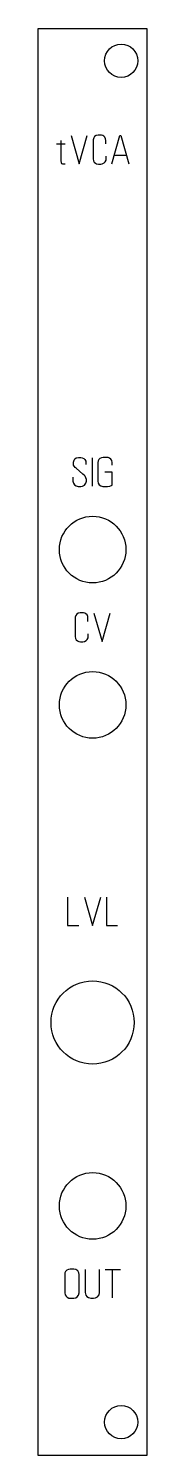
# Model space of a CAD drawing. Header units: millimetres. Extents: x 0 to 10, y 0 to 128.
import ezdxf

# ---------------------------------------------------------------- set-up
doc = ezdxf.new("R2010")
doc.units = ezdxf.units.MM
doc.layers.add('Contour', color=7, linetype='CONTINUOUS')
doc.layers.add('Engraving', color=7, linetype='CONTINUOUS')

msp = doc.modelspace()

# ---------------------------------------------------------------- linework, layer by layer
at = {"layer": 'Contour', "color": 7, "linetype": 'CONTINUOUS'}
for p, q in [((0, 0), (0, 128.4)), ((0, 128.4), (9.82, 128.4)), ((9.82, 128.4), (9.82, 0)), ((9.82, 0), (0, 0))]:
    msp.add_line(p, q, dxfattribs=at)
for centre, radius in [((7.5, 125.5), 1.5), ((4.92, 81.51), 3), ((4.92, 67.54), 3), ((4.92, 38.96), 3.75), ((4.92, 22.45), 3), ((7.5, 3), 1.5)]:
    msp.add_circle(centre, radius, dxfattribs=at)
at = {"layer": 'Engraving', "color": 7, "linetype": 'CONTINUOUS'}
for p, q in [((2.05498, 118.31783), (2.05498, 116.48135)), ((2.98335, 118.783), (3.70987, 116.22)), ((3.70987, 116.22), (4.43639, 118.783)), ((5.0219, 118.56101), (4.96135, 118.39956)), ((4.96135, 118.39956), (4.96135, 116.68417)), ((5.10262, 118.68209), (5.0219, 118.56101)), ((5.24389, 118.783), (5.10262, 118.68209)), ((5.42552, 118.80318), (5.24389, 118.783)), ((5.70806, 118.80318), (5.42552, 118.80318)), ((5.82914, 118.76282), (5.70806, 118.80318)), ((5.93005, 118.70228), (5.82914, 118.76282)), ((6.03095, 118.62155), (5.93005, 118.70228)), ((6.0915, 118.48028), (6.03095, 118.62155)), ((6.11168, 118.33902), (6.0915, 118.48028)), ((6.11168, 118.0363), (6.11168, 118.33902)), ((6.65635, 116.22), (7.38287, 118.783)), ((7.38287, 118.783), (7.4636, 118.783)), ((7.4636, 118.783), (8.19012, 116.22)), ((1.65135, 118.0353), (2.43842, 118.0353)), ((6.13186, 116.68417), (6.13186, 116.92634)), ((6.87835, 117.00706), (7.96813, 117.00706)), ((2.05498, 116.48135), (2.07516, 116.36027)), ((2.07516, 116.36027), (2.11552, 116.25936)), ((2.11552, 116.25936), (2.19624, 116.219)), ((2.19624, 116.219), (2.4586, 116.23918)), ((4.96135, 116.68417), (5.00172, 116.50254)), ((5.00172, 116.50254), (5.06226, 116.38145)), ((5.06226, 116.38145), (5.18335, 116.28054)), ((5.18335, 116.28054), (5.28425, 116.22)), ((5.28425, 116.22), (5.4457, 116.19982)), ((5.4457, 116.19982), (5.64751, 116.19982)), ((5.64751, 116.19982), (5.78878, 116.22)), ((5.78878, 116.22), (5.95023, 116.30072)), ((5.95023, 116.30072), (6.05113, 116.40163)), ((6.05113, 116.40163), (6.13186, 116.56308)), ((6.13186, 116.56308), (6.13186, 116.68417)), ((3.18472, 89.37838), (3.24526, 89.56001)), ((3.18472, 89.19675), (3.18472, 89.37838)), ((3.2049, 89.09584), (3.18472, 89.19675)), ((3.24526, 89.0353), (3.2049, 89.09584)), ((3.24526, 89.56001), (3.32598, 89.68109)), ((3.34617, 88.91421), (3.24526, 89.0353)), ((3.32598, 89.68109), (3.44707, 89.76182)), ((3.44707, 88.83349), (3.34617, 88.91421)), ((3.44707, 89.76182), (3.64888, 89.80218)), ((4.03232, 88.30878), (3.44707, 88.83349)), ((3.64888, 89.80218), (3.85069, 89.80218)), ((3.85069, 89.80218), (3.97178, 89.782)), ((3.97178, 89.782), (4.11305, 89.72146)), ((4.11305, 89.72146), (4.21395, 89.62055)), ((4.21395, 89.62055), (4.29468, 89.47928)), ((4.29468, 89.47928), (4.31486, 89.33802)), ((4.31486, 89.33802), (4.31486, 89.15639)), ((4.88035, 89.782), (4.88035, 87.219)), ((5.42454, 89.49946), (5.40435, 89.33802)), ((5.40435, 89.33802), (5.40435, 87.68317)), ((5.48508, 89.62055), (5.42454, 89.49946)), ((5.5658, 89.70128), (5.48508, 89.62055)), ((5.70707, 89.782), (5.5658, 89.70128)), ((5.86852, 89.80218), (5.70707, 89.782)), ((6.2116, 89.80218), (5.86852, 89.80218)), ((6.33269, 89.80218), (6.2116, 89.80218)), ((6.45377, 89.74164), (6.33269, 89.80218)), ((6.57486, 89.64073), (6.45377, 89.74164)), ((6.65558, 89.51965), (6.57486, 89.64073)), ((6.67576, 89.33802), (6.65558, 89.51965)), ((6.67576, 89.09584), (6.67576, 89.33802)), ((3.14435, 88.02624), (3.14435, 87.68317)), ((3.14435, 87.68317), (3.18472, 87.50154)), ((3.18472, 87.50154), (3.28562, 87.34009)), ((3.28562, 87.34009), (3.42689, 87.23918)), ((4.01214, 87.219), (4.19377, 87.31991)), ((4.15341, 88.20787), (4.03232, 88.30878)), ((4.23413, 88.12715), (4.15341, 88.20787)), ((4.19377, 87.31991), (4.31486, 87.48135)), ((4.31486, 87.9657), (4.23413, 88.12715)), ((4.35522, 87.82443), (4.31486, 87.9657)), ((4.31486, 87.48135), (4.35522, 87.68317)), ((4.35522, 87.68317), (4.35522, 87.82443)), ((5.40435, 87.68317), (5.42454, 87.50154)), ((5.42454, 87.50154), (5.52544, 87.34009)), ((5.52544, 87.34009), (5.66671, 87.23918)), ((6.69594, 88.49041), (6.02997, 88.49041)), ((6.69594, 87.29972), (6.69594, 88.49041)), ((3.42689, 87.23918), (3.6287, 87.19882)), ((3.6287, 87.19882), (3.87087, 87.19882)), ((3.87087, 87.19882), (4.01214, 87.219)), ((5.66671, 87.23918), (5.84834, 87.19882)), ((5.84834, 87.19882), (6.02997, 87.19882)), ((6.02997, 87.19882), (6.25196, 87.19882)), ((6.25196, 87.19882), (6.47395, 87.219)), ((6.47395, 87.219), (6.69594, 87.29972)), ((3.62889, 75.802), (3.48762, 75.70109)), ((3.81052, 75.82218), (3.62889, 75.802)), ((4.09306, 75.82218), (3.81052, 75.82218)), ((4.21414, 75.78182), (4.09306, 75.82218)), ((4.31505, 75.72128), (4.21414, 75.78182)), ((5.04235, 75.802), (5.76887, 73.239)), ((5.76887, 73.239), (6.49539, 75.802)), ((3.4069, 75.58001), (3.34635, 75.41856)), ((3.34635, 75.41856), (3.34635, 73.70317)), ((3.48762, 75.70109), (3.4069, 75.58001)), ((4.41595, 75.64055), (4.31505, 75.72128)), ((4.4765, 75.49928), (4.41595, 75.64055)), ((4.49668, 75.35802), (4.4765, 75.49928)), ((4.49668, 75.0553), (4.49668, 75.35802)), ((3.34635, 73.70317), (3.38672, 73.52154)), ((3.38672, 73.52154), (3.44726, 73.40045)), ((3.44726, 73.40045), (3.56835, 73.29954)), ((3.56835, 73.29954), (3.66925, 73.239)), ((3.66925, 73.239), (3.8307, 73.21882)), ((3.8307, 73.21882), (4.03251, 73.21882)), ((4.03251, 73.21882), (4.17378, 73.239)), ((4.17378, 73.239), (4.33523, 73.31972)), ((4.33523, 73.31972), (4.43613, 73.42063)), ((4.43613, 73.42063), (4.51686, 73.58208)), ((4.51686, 73.70317), (4.51686, 73.94534)), ((4.51686, 73.58208), (4.51686, 73.70317)), ((2.66035, 50.252), (2.66035, 47.689)), ((4.19435, 50.252), (4.92087, 47.689)), ((4.92087, 47.689), (5.64739, 50.252)), ((6.17135, 50.252), (6.17135, 47.689)), ((2.66035, 47.689), (3.66941, 47.689)), ((6.17135, 47.689), (7.18041, 47.689)), ((2.73107, 16.742), (2.5898, 16.66128)), ((2.89252, 16.76218), (2.73107, 16.742)), ((3.21542, 16.76218), (2.89252, 16.76218)), ((3.39705, 16.742), (3.21542, 16.76218)), ((3.49795, 16.68146), (3.39705, 16.742)), ((4.24535, 16.742), (4.24535, 14.66335)), ((5.53694, 14.66335), (5.53694, 16.742)), ((6.04117, 16.743), (7.43367, 16.743)), ((6.72733, 14.18), (6.72733, 16.743)), ((2.42835, 16.43928), (2.40817, 16.27783)), ((2.40817, 16.27783), (2.40817, 15.47059)), ((2.40817, 15.47059), (2.40817, 14.64317)), ((2.4889, 16.56037), (2.42835, 16.43928)), ((2.5898, 16.66128), (2.4889, 16.56037)), ((3.59886, 16.60073), (3.49795, 16.68146)), ((3.67958, 16.43928), (3.59886, 16.60073)), ((3.71994, 16.27783), (3.67958, 16.43928)), ((3.71994, 14.64317), (3.71994, 16.27783)), ((2.40817, 14.64317), (2.44854, 14.44135)), ((2.44854, 14.44135), (2.52926, 14.32027)), ((2.52926, 14.32027), (2.63017, 14.23954)), ((2.63017, 14.23954), (2.77143, 14.15882)), ((2.77143, 14.15882), (2.89252, 14.15882)), ((2.89252, 14.15882), (3.21542, 14.15882)), ((3.21542, 14.15882), (3.39705, 14.179)), ((3.39705, 14.179), (3.53831, 14.25972)), ((3.53831, 14.25972), (3.6594, 14.42117)), ((3.6594, 14.42117), (3.71994, 14.64317)), ((4.24535, 14.66335), (4.3059, 14.42117)), ((4.3059, 14.42117), (4.38662, 14.30009)), ((4.38662, 14.30009), (4.54807, 14.19918)), ((4.54807, 14.19918), (4.74988, 14.15882)), ((4.74988, 14.15882), (5.01224, 14.15882)), ((5.01224, 14.15882), (5.17369, 14.179)), ((5.17369, 14.179), (5.35531, 14.27991)), ((5.35531, 14.27991), (5.49658, 14.46154)), ((5.49658, 14.46154), (5.53694, 14.66335))]:
    msp.add_line(p, q, dxfattribs=at)

doc.saveas('drawing.dxf')
